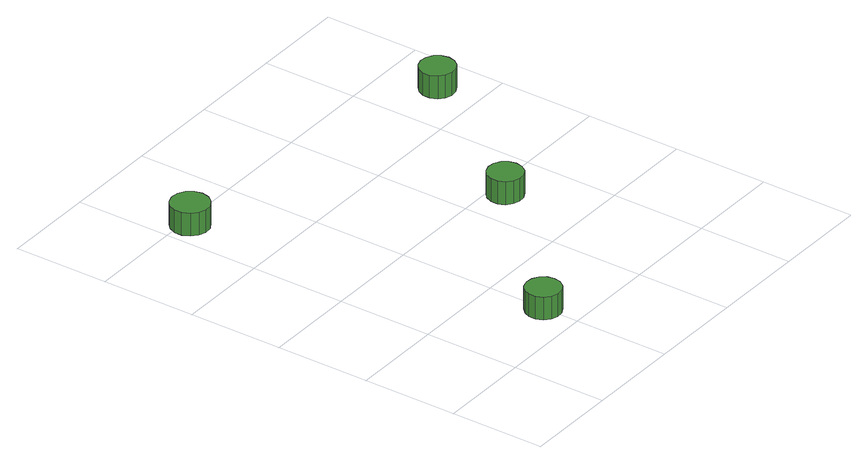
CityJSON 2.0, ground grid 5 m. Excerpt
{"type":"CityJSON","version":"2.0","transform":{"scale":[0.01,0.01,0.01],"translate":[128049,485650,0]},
"CityObjects":{
"tree1":{"type":"SolitaryVegetationObject","attributes":{"function":"something"},"geometry":[{"type":"MultiSurface","lod":"1","boundaries":[[[0,1,2,3,4,5,6,7,8,9,10,11,12,13,14]],[[15,16,17,18,19,20,21,22,23,24,25,26,27,28,29]],[[0,29,28,1]],[[1,28,27,2]],[[2,27,26,3]],[[3,26,25,4]],[[4,25,24,5]],[[5,24,23,6]],[[6,23,22,7]],[[7,22,21,8]],[[8,21,20,9]],[[9,20,19,10]],[[10,19,18,11]],[[11,18,17,12]],[[12,17,16,13]],[[13,16,15,14]],[[14,15,29,0]]]}]},
"tree2":{"type":"SolitaryVegetationObject","attributes":{"function":"something"},"geometry":[{"type":"MultiSurface","lod":"1","boundaries":[[[30,31,32,33,34,35,36,37,38,39,40,41,42,43,44]],[[45,46,47,48,49,50,51,52,53,54,55,56,57,58,59]],[[30,59,58,31]],[[31,58,57,32]],[[32,57,56,33]],[[33,56,55,34]],[[34,55,54,35]],[[35,54,53,36]],[[36,53,52,37]],[[37,52,51,38]],[[38,51,50,39]],[[39,50,49,40]],[[40,49,48,41]],[[41,48,47,42]],[[42,47,46,43]],[[43,46,45,44]],[[44,45,59,30]]]}]},
"tree3":{"type":"SolitaryVegetationObject","attributes":{"function":"something"},"geometry":[{"type":"MultiSurface","lod":"1","boundaries":[[[60,61,62,63,64,65,66,67,68,69,70,71,72,73,74]],[[75,76,77,78,79,80,81,82,83,84,85,86,87,88,89]],[[60,89,88,61]],[[61,88,87,62]],[[62,87,86,63]],[[63,86,85,64]],[[64,85,84,65]],[[65,84,83,66]],[[66,83,82,67]],[[67,82,81,68]],[[68,81,80,69]],[[69,80,79,70]],[[70,79,78,71]],[[71,78,77,72]],[[72,77,76,73]],[[73,76,75,74]],[[74,75,89,60]]]}]},
"tree4":{"type":"SolitaryVegetationObject","attributes":{"function":"something"},"geometry":[{"type":"MultiSurface","lod":"1","boundaries":[[[90,91,92,93,94,95,96,97,98,99,100,101,102,103,104]],[[105,106,107,108,109,110,111,112,113,114,115,116,117,118,119]],[[90,119,118,91]],[[91,118,117,92]],[[92,117,116,93]],[[93,116,115,94]],[[94,115,114,95]],[[95,114,113,96]],[[96,113,112,97]],[[97,112,111,98]],[[98,111,110,99]],[[99,110,109,100]],[[100,109,108,101]],[[101,108,107,102]],[[102,107,106,103]],[[103,106,105,104]],[[104,105,119,90]]]}]}
},
"vertices":[
[570,181,175],[563,219,175],[540,249,175],[507,268,175],[469,272,175],[433,261,175],[405,235,175],[390,200,175],[390,162,175],[405,128,175],[433,102,175],[469,90,175],[507,94,175],[540,113,175],[563,144,175],[563,144,50],[540,113,50],[507,94,50],[469,90,50],[433,102,50],[405,128,50],[390,162,50],[390,200,50],[405,235,50],[433,261,50],[469,272,50],[507,268,50],[540,249,50],[563,219,50],[570,181,50],
[220,1952,180],[211,1993,180],[187,2026,180],[151,2047,180],[110,2051,180],[71,2038,180],[41,2011,180],[24,1973,180],[24,1932,180],[41,1894,180],[71,1867,180],[110,1854,180],[151,1858,180],[187,1879,180],[211,1912,180],[211,1912,55],[187,1879,55],[151,1858,55],[110,1854,55],[71,1867,55],[41,1894,55],[24,1932,55],[24,1973,55],[41,2011,55],[71,2038,55],[110,2051,55],[151,2047,55],[187,2026,55],[211,1993,55],[220,1952,55],
[1290,912,177],[1282,949,177],[1260,980,177],[1227,999,177],[1189,1003,177],[1153,991,177],[1124,966,177],[1109,931,177],[1109,893,177],[1124,858,177],[1153,833,177],[1189,821,177],[1227,825,177],[1260,844,177],[1282,875,177],[1282,875,52],[1260,844,52],[1227,825,52],[1189,821,52],[1153,833,52],[1124,858,52],[1109,893,52],[1109,931,52],[1124,966,52],[1153,991,52],[1189,1003,52],[1227,999,52],[1260,980,52],[1282,949,52],[1290,912,52],
[1880,1721,165],[1872,1758,165],[1850,1789,165],[1817,1808,165],[1779,1812,165],[1743,1800,165],[1715,1775,165],[1699,1740,165],[1699,1702,165],[1715,1667,165],[1743,1642,165],[1779,1630,165],[1817,1634,165],[1850,1653,165],[1872,1684,165],[1872,1684,40],[1850,1653,40],[1817,1634,40],[1779,1630,40],[1743,1642,40],[1715,1667,40],[1699,1702,40],[1699,1740,40],[1715,1775,40],[1743,1800,40],[1779,1812,40],[1817,1808,40],[1850,1789,40],[1872,1758,40],[1880,1721,40]
]}
